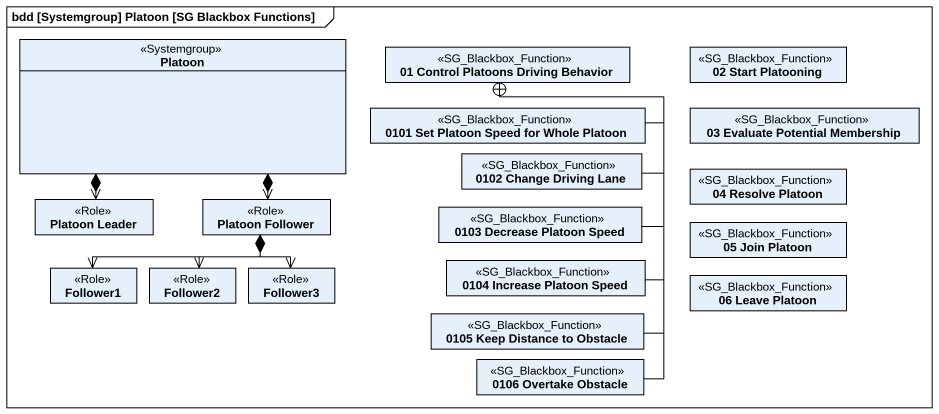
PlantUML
@startuml
mainframe bdd [Systemgroup] Platoon [SG Blackbox Functions]
hide circle
hide empty members
class Platoon <<Systemgroup>>
class "01 Control Platoons Driving Behavior" as c01_Control_Platoons_Driving <<SG_Blackbox_Function>>
class "02 Start Platooning" as c02_Start_Platooning <<SG_Blackbox_Function>>
class "0101 Set Platoon Speed for Whole Platoon" as c0101_Set_Platoon_Speed_for <<SG_Blackbox_Function>>
class "03 Evaluate Potential Membership" as c03_Evaluate_Potential <<SG_Blackbox_Function>>
class "0102 Change Driving Lane" as c0102_Change_Driving_Lane <<SG_Blackbox_Function>>
class "Platoon Leader" as Platoon_Leader <<Role>>
class "Platoon Follower" as Platoon_Follower <<Role>>
class "04 Resolve Platoon" as c04_Resolve_Platoon <<SG_Blackbox_Function>>
class "0103 Decrease Platoon Speed" as c0103_Decrease_Platoon_Speed <<SG_Blackbox_Function>>
class "05 Join Platoon" as c05_Join_Platoon <<SG_Blackbox_Function>>
class Follower1 <<Role>>
class Follower2 <<Role>>
class Follower3 <<Role>>
class "0104 Increase Platoon Speed" as c0104_Increase_Platoon_Speed <<SG_Blackbox_Function>>
class "06 Leave Platoon" as c06_Leave_Platoon <<SG_Blackbox_Function>>
class "0105 Keep Distance to Obstacle" as c0105_Keep_Distance_to <<SG_Blackbox_Function>>
class "0106 Overtake Obstacle" as c0106_Overtake_Obstacle <<SG_Blackbox_Function>>
Platoon *--> Platoon_Leader
Platoon *--> Platoon_Follower
c0101_Set_Platoon_Speed_for -up-+ c01_Control_Platoons_Driving
c0102_Change_Driving_Lane -up-+ c01_Control_Platoons_Driving
Platoon_Follower *-left-> Follower1
Platoon_Follower *--> Follower2
Platoon_Follower *--> Follower3
c0103_Decrease_Platoon_Speed -up-+ c01_Control_Platoons_Driving
c0104_Increase_Platoon_Speed -up-+ c01_Control_Platoons_Driving
c0105_Keep_Distance_to -up-+ c01_Control_Platoons_Driving
c0106_Overtake_Obstacle -up-+ c01_Control_Platoons_Driving
@enduml
